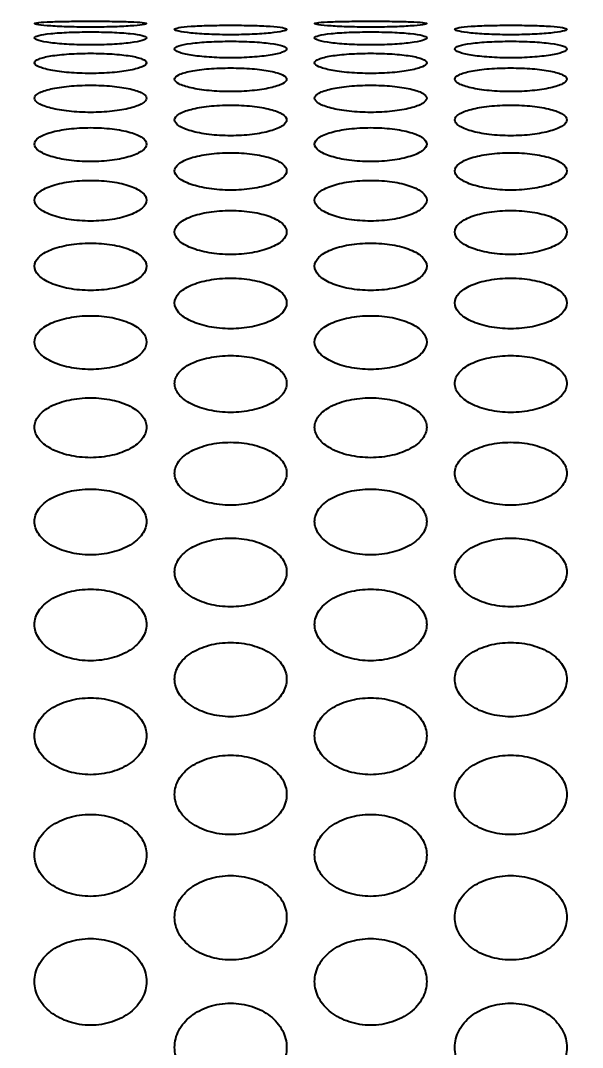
# Model space of a CAD drawing. Header units: millimetres. Extents: x 324 to 7054, y -67 to 2159.
# Drawn here: x 1955 to 1995.2, y 1629.6 to 1702.9 of the extents above; entities that cross this region are included whole.
import ezdxf

# ---------------------------------------------------------------- set-up
doc = ezdxf.new("R2010")
doc.units = ezdxf.units.MM
doc.header["$LTSCALE"] = 153.67
doc.header["$PDMODE"] = 3
doc.header["$PDSIZE"] = 8
doc.layers.get('0').update_dxf_attribs({"linetype": 'CONTINUOUS'})
doc.layers.get('Defpoints').update_dxf_attribs({"linetype": 'CONTINUOUS'})
doc.layers.add('02___PRT_ALL_AXES', color=7, linetype='CONTINUOUS')
doc.styles.get("Standard").update_dxf_attribs({"font": 'times.ttf'})
doc.dimstyles.new('DIMSTYLE_1', dxfattribs={"dimtxt": 17.5, "dimasz": 17.5, "dimexe": 1.5, "dimexo": 1, "dimgap": 0.875, "dimtad": 1, "dimdsep": 46, "dimtxsty": 'Standard', "dimblk": '_FILLED', "dimblk1": '_FILLED', "dimblk2": '_FILLED', "dimcen": 0.09, "dimazin": 2, "dimtp": 0.01, "dimtm": 0.01, "dimtfac": 1, "dimtofl": 0, "dimtmove": 0, "dimatfit": 3, "dimldrblk": '_FILLED', "dimfxl": 1, "dimtolj": 1, "dimarcsym": 0})

# ---------------------------------------------------------------- blocks, each defined once
blk = doc.blocks.new('_FILLED')
at = {"color": 0, "linetype": 'ByBlock'}
blk.add_solid([(0, 0), (-1, 0.2143), (-1, -0.2143)], dxfattribs=at)
blk = doc.blocks.new('*D120')
at = {"color": 0, "linetype": 'Continuous', "lineweight": -2}
for p, q in [((1369.035, 1676.977), (1369.035, 1766.5)), ((2043.035, 1646.977), (2043.035, 1766.5)), ((1386.535, 1765), (2025.535, 1765))]:
    blk.add_line(p, q, dxfattribs=at)
at = {"layer": 'Defpoints', "color": 0}
for p in [(2043.035, 1765), (1369.035, 1675.977), (2043.035, 1645.977)]:
    blk.add_point(p, dxfattribs=at)
at = {"color": 0, "linetype": 'ByBlock', "lineweight": -2, "xscale": 17.5, "yscale": 17.5, "zscale": 17.5, "rotation": 180}
blk.add_blockref('_FILLED', (1369.035, 1765), dxfattribs=at)
at = {"color": 0, "linetype": 'ByBlock', "lineweight": -2, "xscale": 17.5, "yscale": 17.5, "zscale": 17.5}
blk.add_blockref('_FILLED', (2043.035, 1765), dxfattribs=at)
at = {"color": 0, "insert": (1725, 1789.208), "char_height": 17.5, "attachment_point": 2, "line_spacing_factor": 0.9}
blk.add_mtext('\\A1;\\A1;675', dxfattribs=at)

msp = doc.modelspace()

# ---------------------------------------------------------------- linework, layer by layer
at = {"layer": '02___PRT_ALL_AXES', "linetype": 'Continuous'}
for points in [[(1960.03476, 1702.45674), (1959.76893, 1702.45676), (1959.24531, 1702.46063), (1958.48961, 1702.47761), (1957.79947, 1702.50423), (1956.98616, 1702.55067), (1956.24385, 1702.62335), (1955.9302, 1702.71388), (1956.24394, 1702.79035), (1956.98437, 1702.83531), (1957.79615, 1702.85958), (1958.48659, 1702.87222), (1959.24381, 1702.87974), (1959.76846, 1702.88139), (1960.03476, 1702.8814)], [(1960.03476, 1702.8814), (1960.30058, 1702.88139), (1960.8242, 1702.87975), (1961.5799, 1702.87226), (1962.27004, 1702.85966), (1963.08335, 1702.8354), (1963.82566, 1702.79042), (1964.13932, 1702.71372), (1963.82557, 1702.62342), (1963.08514, 1702.55082), (1962.27336, 1702.50439), (1961.58292, 1702.47769), (1960.8257, 1702.46064), (1960.30105, 1702.45676), (1960.03476, 1702.45674)], [(1970.03476, 1701.91575), (1969.76893, 1701.91578), (1969.24531, 1701.92129), (1968.48961, 1701.9456), (1967.79947, 1701.98394), (1966.98616, 1702.05153), (1966.24385, 1702.15941), (1965.9302, 1702.3), (1966.24394, 1702.42642), (1966.98437, 1702.5066), (1967.79615, 1702.55206), (1968.48659, 1702.5765), (1969.24381, 1702.59139), (1969.76846, 1702.5947), (1970.03476, 1702.59472)], [(1970.03476, 1702.59472), (1970.30058, 1702.5947), (1970.8242, 1702.5914), (1971.5799, 1702.57657), (1972.27004, 1702.55221), (1973.08335, 1702.50676), (1973.82566, 1702.42652), (1974.13932, 1702.29974), (1973.82557, 1702.15951), (1973.08514, 1702.05175), (1972.27336, 1701.98417), (1971.58292, 1701.94572), (1970.8257, 1701.92131), (1970.30105, 1701.91578), (1970.03476, 1701.91575)], [(1980.03476, 1702.45674), (1979.76893, 1702.45676), (1979.24531, 1702.46063), (1978.48961, 1702.47761), (1977.79947, 1702.50423), (1976.98616, 1702.55067), (1976.24385, 1702.62335), (1975.9302, 1702.71388), (1976.24394, 1702.79035), (1976.98437, 1702.83531), (1977.79615, 1702.85958), (1978.48659, 1702.87222), (1979.24381, 1702.87974), (1979.76846, 1702.88139), (1980.03476, 1702.8814)], [(1980.03476, 1702.8814), (1980.30058, 1702.88139), (1980.8242, 1702.87975), (1981.5799, 1702.87226), (1982.27004, 1702.85966), (1983.08335, 1702.8354), (1983.82566, 1702.79042), (1984.13932, 1702.71372), (1983.82557, 1702.62342), (1983.08514, 1702.55082), (1982.27336, 1702.50439), (1981.58292, 1702.47769), (1980.8257, 1702.46064), (1980.30105, 1702.45676), (1980.03476, 1702.45674)], [(1990.03476, 1701.91575), (1989.76893, 1701.91578), (1989.24531, 1701.92129), (1988.48961, 1701.9456), (1987.79947, 1701.98394), (1986.98616, 1702.05153), (1986.24385, 1702.15941), (1985.9302, 1702.3), (1986.24394, 1702.42642), (1986.98437, 1702.5066), (1987.79615, 1702.55206), (1988.48659, 1702.5765), (1989.24381, 1702.59139), (1989.76846, 1702.5947), (1990.03476, 1702.59472)], [(1990.03476, 1702.59472), (1990.30058, 1702.5947), (1990.8242, 1702.5914), (1991.5799, 1702.57657), (1992.27004, 1702.55221), (1993.08335, 1702.50676), (1993.82566, 1702.42652), (1994.13932, 1702.29974), (1993.82557, 1702.15951), (1993.08514, 1702.05175), (1992.27336, 1701.98417), (1991.58292, 1701.94572), (1990.8257, 1701.92131), (1990.30105, 1701.91578), (1990.03476, 1701.91575)], [(1960.03476, 1701.18463), (1959.76893, 1701.18468), (1959.24531, 1701.19183), (1958.48961, 1701.22343), (1957.79947, 1701.27346), (1956.98616, 1701.36213), (1956.24385, 1701.5051), (1955.9302, 1701.6956), (1956.24394, 1701.87185), (1956.98437, 1701.98718), (1957.79615, 1702.05379), (1958.48659, 1702.08999), (1959.24381, 1702.11224), (1959.76846, 1702.1172), (1960.03476, 1702.11723)], [(1960.03476, 1702.11723), (1960.30058, 1702.1172), (1960.8242, 1702.11226), (1961.5799, 1702.0901), (1962.27004, 1702.05401), (1963.08335, 1701.98741), (1963.82566, 1701.87199), (1964.13932, 1701.69525), (1963.82557, 1701.50524), (1963.08514, 1701.36242), (1962.27336, 1701.27376), (1961.58292, 1701.22359), (1960.8257, 1701.19186), (1960.30105, 1701.18468), (1960.03476, 1701.18463)], [(1980.03476, 1701.18463), (1979.76893, 1701.18468), (1979.24531, 1701.19183), (1978.48961, 1701.22343), (1977.79947, 1701.27346), (1976.98616, 1701.36213), (1976.24385, 1701.5051), (1975.9302, 1701.6956), (1976.24394, 1701.87185), (1976.98437, 1701.98718), (1977.79615, 1702.05379), (1978.48659, 1702.08999), (1979.24381, 1702.11224), (1979.76846, 1702.1172), (1980.03476, 1702.11723)], [(1980.03476, 1702.11723), (1980.30058, 1702.1172), (1980.8242, 1702.11226), (1981.5799, 1702.0901), (1982.27004, 1702.05401), (1983.08335, 1701.98741), (1983.82566, 1701.87199), (1984.13932, 1701.69525), (1983.82557, 1701.50524), (1983.08514, 1701.36242), (1982.27336, 1701.27376), (1981.58292, 1701.22359), (1980.8257, 1701.19186), (1980.30105, 1701.18468), (1980.03476, 1701.18463)], [(1970.03476, 1700.26413), (1969.76893, 1700.26419), (1969.24531, 1700.27297), (1968.48961, 1700.31183), (1967.79947, 1700.3735), (1966.98616, 1700.48316), (1966.24385, 1700.66108), (1965.9302, 1700.90131), (1966.24394, 1701.1272), (1966.98437, 1701.27756), (1967.79615, 1701.36526), (1968.48659, 1701.41319), (1969.24381, 1701.44277), (1969.76846, 1701.44938), (1970.03476, 1701.44942)], [(1970.03476, 1701.44942), (1970.30058, 1701.44938), (1970.8242, 1701.44279), (1971.5799, 1701.41334), (1972.27004, 1701.36555), (1973.08335, 1701.27786), (1973.82566, 1701.12738), (1974.13932, 1700.90086), (1973.82557, 1700.66126), (1973.08514, 1700.48353), (1972.27336, 1700.37387), (1971.58292, 1700.31202), (1970.8257, 1700.273), (1970.30105, 1700.26419), (1970.03476, 1700.26413)], [(1990.03476, 1700.26413), (1989.76893, 1700.26419), (1989.24531, 1700.27297), (1988.48961, 1700.31183), (1987.79947, 1700.3735), (1986.98616, 1700.48316), (1986.24385, 1700.66108), (1985.9302, 1700.90131), (1986.24394, 1701.1272), (1986.98437, 1701.27756), (1987.79615, 1701.36526), (1988.48659, 1701.41319), (1989.24381, 1701.44277), (1989.76846, 1701.44938), (1990.03476, 1701.44942)], [(1990.03476, 1701.44942), (1990.30058, 1701.44938), (1990.8242, 1701.44279), (1991.5799, 1701.41334), (1992.27004, 1701.36555), (1993.08335, 1701.27786), (1993.82566, 1701.12738), (1994.13932, 1700.90086), (1993.82557, 1700.66126), (1993.08514, 1700.48353), (1992.27336, 1700.37387), (1991.58292, 1700.31202), (1990.8257, 1700.273), (1990.30105, 1700.26419), (1990.03476, 1700.26413)], [(1960.03476, 1699.15515), (1959.76893, 1699.15522), (1959.24531, 1699.16563), (1958.48961, 1699.21171), (1957.79947, 1699.28496), (1956.98616, 1699.4155), (1956.24385, 1699.62819), (1955.9302, 1699.9179), (1956.24394, 1700.19322), (1956.98437, 1700.37846), (1957.79615, 1700.48715), (1958.48659, 1700.54677), (1959.24381, 1700.58365), (1959.76846, 1700.5919), (1960.03476, 1700.59195)], [(1960.03476, 1700.59195), (1960.30058, 1700.5919), (1960.8242, 1700.58368), (1961.5799, 1700.54695), (1962.27004, 1700.48751), (1963.08335, 1700.37883), (1963.82566, 1700.19344), (1964.13932, 1699.91736), (1963.82557, 1699.62841), (1963.08514, 1699.41594), (1962.27336, 1699.2854), (1961.58292, 1699.21194), (1960.8257, 1699.16567), (1960.30105, 1699.15522), (1960.03476, 1699.15515)], [(1980.03476, 1699.15515), (1979.76893, 1699.15522), (1979.24531, 1699.16563), (1978.48961, 1699.21171), (1977.79947, 1699.28496), (1976.98616, 1699.4155), (1976.24385, 1699.62819), (1975.9302, 1699.9179), (1976.24394, 1700.19322), (1976.98437, 1700.37846), (1977.79615, 1700.48715), (1978.48659, 1700.54677), (1979.24381, 1700.58365), (1979.76846, 1700.5919), (1980.03476, 1700.59195)], [(1980.03476, 1700.59195), (1980.30058, 1700.5919), (1980.8242, 1700.58368), (1981.5799, 1700.54695), (1982.27004, 1700.48751), (1983.08335, 1700.37883), (1983.82566, 1700.19344), (1984.13932, 1699.91736), (1983.82557, 1699.62841), (1983.08514, 1699.41594), (1982.27336, 1699.2854), (1981.58292, 1699.21194), (1980.8257, 1699.16567), (1980.30105, 1699.15522), (1980.03476, 1699.15515)], [(1970.03476, 1697.85882), (1969.76893, 1697.8589), (1969.24531, 1697.87092), (1968.48961, 1697.92418), (1967.79947, 1698.00893), (1966.98616, 1698.16022), (1966.24385, 1698.40747), (1965.9302, 1698.74637), (1966.24394, 1699.07084), (1966.98437, 1699.29078), (1967.79615, 1699.42035), (1968.48659, 1699.49159), (1969.24381, 1699.53574), (1969.76846, 1699.54562), (1970.03476, 1699.54569)], [(1970.03476, 1699.54569), (1970.30058, 1699.54562), (1970.8242, 1699.53578), (1971.5799, 1699.49181), (1972.27004, 1699.42078), (1973.08335, 1699.29122), (1973.82566, 1699.0711), (1974.13932, 1698.74574), (1973.82557, 1698.40773), (1973.08514, 1698.16073), (1972.27336, 1698.00945), (1971.58292, 1697.92445), (1970.8257, 1697.87096), (1970.30105, 1697.8589), (1970.03476, 1697.85882)], [(1990.03476, 1697.85882), (1989.76893, 1697.8589), (1989.24531, 1697.87092), (1988.48961, 1697.92418), (1987.79947, 1698.00893), (1986.98616, 1698.16022), (1986.24385, 1698.40747), (1985.9302, 1698.74637), (1986.24394, 1699.07084), (1986.98437, 1699.29078), (1987.79615, 1699.42035), (1988.48659, 1699.49159), (1989.24381, 1699.53574), (1989.76846, 1699.54562), (1990.03476, 1699.54569)], [(1990.03476, 1699.54569), (1990.30058, 1699.54562), (1990.8242, 1699.53578), (1991.5799, 1699.49181), (1992.27004, 1699.42078), (1993.08335, 1699.29122), (1993.82566, 1699.0711), (1994.13932, 1698.74574), (1993.82557, 1698.40773), (1993.08514, 1698.16073), (1992.27336, 1698.00945), (1991.58292, 1697.92445), (1990.8257, 1697.87096), (1990.30105, 1697.8589), (1990.03476, 1697.85882)], [(1960.03476, 1696.37642), (1959.76893, 1696.37651), (1959.24531, 1696.39014), (1958.48961, 1696.45052), (1957.79947, 1696.54669), (1956.98616, 1696.71858), (1956.24385, 1697.00013), (1955.9302, 1697.38789), (1956.24394, 1697.76118), (1956.98437, 1698.01559), (1957.79615, 1698.16592), (1958.48659, 1698.24872), (1959.24381, 1698.30009), (1959.76846, 1698.3116), (1960.03476, 1698.31167)], [(1960.03476, 1698.31167), (1960.30058, 1698.31159), (1960.8242, 1698.30013), (1961.5799, 1698.24897), (1962.27004, 1698.16643), (1963.08335, 1698.01611), (1963.82566, 1697.76148), (1964.13932, 1697.38717), (1963.82557, 1697.00043), (1963.08514, 1696.71915), (1962.27336, 1696.54727), (1961.58292, 1696.45082), (1960.8257, 1696.39019), (1960.30105, 1696.37651), (1960.03476, 1696.37642)], [(1980.03476, 1696.37642), (1979.76893, 1696.37651), (1979.24531, 1696.39014), (1978.48961, 1696.45052), (1977.79947, 1696.54669), (1976.98616, 1696.71858), (1976.24385, 1697.00013), (1975.9302, 1697.38789), (1976.24394, 1697.76118), (1976.98437, 1698.01559), (1977.79615, 1698.16592), (1978.48659, 1698.24872), (1979.24381, 1698.30009), (1979.76846, 1698.3116), (1980.03476, 1698.31167)], [(1980.03476, 1698.31167), (1980.30058, 1698.31159), (1980.8242, 1698.30013), (1981.5799, 1698.24897), (1982.27004, 1698.16643), (1983.08335, 1698.01611), (1983.82566, 1697.76148), (1984.13932, 1697.38717), (1983.82557, 1697.00043), (1983.08514, 1696.71915), (1982.27336, 1696.54727), (1981.58292, 1696.45082), (1980.8257, 1696.39019), (1980.30105, 1696.37651), (1980.03476, 1696.37642)], [(1970.03476, 1694.70944), (1969.76893, 1694.70955), (1969.24531, 1694.72476), (1968.48961, 1694.79221), (1967.79947, 1694.8997), (1966.98616, 1695.09202), (1966.24385, 1695.4076), (1965.9302, 1695.84382), (1966.24394, 1696.26556), (1966.98437, 1696.55419), (1967.79615, 1696.72513), (1968.48659, 1696.81939), (1969.24381, 1696.87793), (1969.76846, 1696.89105), (1970.03476, 1696.89114)], [(1970.03476, 1696.89114), (1970.30058, 1696.89105), (1970.8242, 1696.87798), (1971.5799, 1696.81968), (1972.27004, 1696.7257), (1973.08335, 1696.55477), (1973.82566, 1696.26589), (1974.13932, 1695.84301), (1973.82557, 1695.40793), (1973.08514, 1695.09266), (1972.27336, 1694.90035), (1971.58292, 1694.79254), (1970.8257, 1694.72481), (1970.30105, 1694.70954), (1970.03476, 1694.70944)], [(1990.03476, 1694.70944), (1989.76893, 1694.70955), (1989.24531, 1694.72476), (1988.48961, 1694.79221), (1987.79947, 1694.8997), (1986.98616, 1695.09202), (1986.24385, 1695.4076), (1985.9302, 1695.84382), (1986.24394, 1696.26556), (1986.98437, 1696.55419), (1987.79615, 1696.72513), (1988.48659, 1696.81939), (1989.24381, 1696.87793), (1989.76846, 1696.89105), (1990.03476, 1696.89114)], [(1990.03476, 1696.89114), (1990.30058, 1696.89105), (1990.8242, 1696.87798), (1991.5799, 1696.81968), (1992.27004, 1696.7257), (1993.08335, 1696.55477), (1993.82566, 1696.26589), (1994.13932, 1695.84301), (1993.82557, 1695.40793), (1993.08514, 1695.09266), (1992.27336, 1694.90035), (1991.58292, 1694.79254), (1990.8257, 1694.72481), (1990.30105, 1694.70954), (1990.03476, 1694.70944)], [(1960.03476, 1692.85956), (1959.76893, 1692.85967), (1959.24531, 1692.87646), (1958.48961, 1692.9509), (1957.79947, 1693.06961), (1956.98616, 1693.28216), (1956.24385, 1693.63145), (1955.9302, 1694.11571), (1956.24394, 1694.58547), (1956.98437, 1694.90804), (1957.79615, 1695.0994), (1958.48659, 1695.20504), (1959.24381, 1695.2707), (1959.76846, 1695.28542), (1960.03476, 1695.28551)], [(1960.03476, 1695.28551), (1960.30058, 1695.28541), (1960.8242, 1695.27075), (1961.5799, 1695.20537), (1962.27004, 1695.10005), (1963.08335, 1694.90868), (1963.82566, 1694.58584), (1964.13932, 1694.1148), (1963.82557, 1693.63182), (1963.08514, 1693.28287), (1962.27336, 1693.07033), (1961.58292, 1692.95127), (1960.8257, 1692.87652), (1960.30105, 1692.85967), (1960.03476, 1692.85956)], [(1980.03476, 1692.85956), (1979.76893, 1692.85967), (1979.24531, 1692.87646), (1978.48961, 1692.9509), (1977.79947, 1693.06961), (1976.98616, 1693.28216), (1976.24385, 1693.63145), (1975.9302, 1694.11571), (1976.24394, 1694.58547), (1976.98437, 1694.90804), (1977.79615, 1695.0994), (1978.48659, 1695.20504), (1979.24381, 1695.2707), (1979.76846, 1695.28542), (1980.03476, 1695.28551)], [(1980.03476, 1695.28551), (1980.30058, 1695.28541), (1980.8242, 1695.27075), (1981.5799, 1695.20537), (1982.27004, 1695.10005), (1983.08335, 1694.90868), (1983.82566, 1694.58584), (1984.13932, 1694.1148), (1983.82557, 1693.63182), (1983.08514, 1693.28287), (1982.27336, 1693.07033), (1981.58292, 1692.95127), (1980.8257, 1692.87652), (1980.30105, 1692.85967), (1980.03476, 1692.85956)], [(1970.03476, 1690.82861), (1969.76893, 1690.82874), (1969.24531, 1690.84708), (1968.48961, 1690.92845), (1967.79947, 1691.05825), (1966.98616, 1691.29082), (1966.24385, 1691.67347), (1965.9302, 1692.20528), (1966.24394, 1692.72259), (1966.98437, 1693.07877), (1967.79615, 1693.29038), (1968.48659, 1693.40729), (1969.24381, 1693.47999), (1969.76846, 1693.49629), (1970.03476, 1693.4964)], [(1970.03476, 1693.4964), (1970.30058, 1693.49629), (1970.8242, 1693.48005), (1971.5799, 1693.40765), (1972.27004, 1693.29109), (1973.08335, 1693.07949), (1973.82566, 1692.723), (1974.13932, 1692.20428), (1973.82557, 1691.67388), (1973.08514, 1691.2916), (1972.27336, 1691.05904), (1971.58292, 1690.92885), (1970.8257, 1690.84715), (1970.30105, 1690.82873), (1970.03476, 1690.82861)], [(1990.03476, 1690.82861), (1989.76893, 1690.82874), (1989.24531, 1690.84708), (1988.48961, 1690.92845), (1987.79947, 1691.05825), (1986.98616, 1691.29082), (1986.24385, 1691.67347), (1985.9302, 1692.20528), (1986.24394, 1692.72259), (1986.98437, 1693.07877), (1987.79615, 1693.29038), (1988.48659, 1693.40729), (1989.24381, 1693.47999), (1989.76846, 1693.49629), (1990.03476, 1693.4964)], [(1990.03476, 1693.4964), (1990.30058, 1693.49629), (1990.8242, 1693.48005), (1991.5799, 1693.40765), (1992.27004, 1693.29109), (1993.08335, 1693.07949), (1993.82566, 1692.723), (1994.13932, 1692.20428), (1993.82557, 1691.67388), (1993.08514, 1691.2916), (1992.27336, 1691.05904), (1991.58292, 1690.92885), (1990.8257, 1690.84715), (1990.30105, 1690.82873), (1990.03476, 1690.82861)], [(1960.03476, 1688.61864), (1959.76893, 1688.61878), (1959.24531, 1688.63866), (1958.48961, 1688.72687), (1957.79947, 1688.86764), (1956.98616, 1689.11999), (1956.24385, 1689.53563), (1955.9302, 1690.11444), (1956.24394, 1690.6788), (1956.98437, 1691.06823), (1957.79615, 1691.29987), (1958.48659, 1691.42793), (1959.24381, 1691.5076), (1959.76846, 1691.52547), (1960.03476, 1691.52559)], [(1960.03476, 1691.52559), (1960.30058, 1691.52547), (1960.8242, 1691.50767), (1961.5799, 1691.42832), (1962.27004, 1691.30064), (1963.08335, 1691.06901), (1963.82566, 1690.67924), (1964.13932, 1690.11336), (1963.82557, 1689.53607), (1963.08514, 1689.12084), (1962.27336, 1688.86849), (1961.58292, 1688.72731), (1960.8257, 1688.63873), (1960.30105, 1688.61877), (1960.03476, 1688.61864)], [(1980.03476, 1688.61864), (1979.76893, 1688.61878), (1979.24531, 1688.63866), (1978.48961, 1688.72687), (1977.79947, 1688.86764), (1976.98616, 1689.11999), (1976.24385, 1689.53563), (1975.9302, 1690.11444), (1976.24394, 1690.6788), (1976.98437, 1691.06823), (1977.79615, 1691.29987), (1978.48659, 1691.42793), (1979.24381, 1691.5076), (1979.76846, 1691.52547), (1980.03476, 1691.52559)], [(1980.03476, 1691.52559), (1980.30058, 1691.52547), (1980.8242, 1691.50767), (1981.5799, 1691.42832), (1982.27004, 1691.30064), (1983.08335, 1691.06901), (1983.82566, 1690.67924), (1984.13932, 1690.11336), (1983.82557, 1689.53607), (1983.08514, 1689.12084), (1982.27336, 1688.86849), (1981.58292, 1688.72731), (1980.8257, 1688.63873), (1980.30105, 1688.61877), (1980.03476, 1688.61864)], [(1970.03476, 1686.23186), (1969.76893, 1686.232), (1969.24531, 1686.2534), (1968.48961, 1686.34836), (1967.79947, 1686.49996), (1966.98616, 1686.77185), (1966.24385, 1687.22005), (1965.9302, 1687.84529), (1966.24394, 1688.45612), (1966.98437, 1688.87842), (1967.79615, 1689.12986), (1968.48659, 1689.26894), (1969.24381, 1689.35551), (1969.76846, 1689.37493), (1970.03476, 1689.37506)], [(1970.03476, 1689.37506), (1970.30058, 1689.37493), (1970.8242, 1689.35558), (1971.5799, 1689.26937), (1972.27004, 1689.1307), (1973.08335, 1688.87927), (1973.82566, 1688.45661), (1974.13932, 1687.84412), (1973.82557, 1687.22053), (1973.08514, 1686.77276), (1972.27336, 1686.50088), (1971.58292, 1686.34884), (1970.8257, 1686.25348), (1970.30105, 1686.232), (1970.03476, 1686.23186)], [(1990.03476, 1686.23186), (1989.76893, 1686.232), (1989.24531, 1686.2534), (1988.48961, 1686.34836), (1987.79947, 1686.49996), (1986.98616, 1686.77185), (1986.24385, 1687.22005), (1985.9302, 1687.84529), (1986.24394, 1688.45612), (1986.98437, 1688.87842), (1987.79615, 1689.12986), (1988.48659, 1689.26894), (1989.24381, 1689.35551), (1989.76846, 1689.37493), (1990.03476, 1689.37506)], [(1990.03476, 1689.37506), (1990.30058, 1689.37493), (1990.8242, 1689.35558), (1991.5799, 1689.26937), (1992.27004, 1689.1307), (1993.08335, 1688.87927), (1993.82566, 1688.45661), (1994.13932, 1687.84412), (1993.82557, 1687.22053), (1993.08514, 1686.77276), (1992.27336, 1686.50088), (1991.58292, 1686.34884), (1990.8257, 1686.25348), (1990.30105, 1686.232), (1990.03476, 1686.23186)], [(1960.03476, 1683.67065), (1959.76893, 1683.67081), (1959.24531, 1683.6937), (1958.48961, 1683.79532), (1957.79947, 1683.95759), (1956.98616, 1684.24874), (1956.24385, 1684.72905), (1955.9302, 1685.40011), (1956.24394, 1686.0568), (1956.98437, 1686.51153), (1957.79615, 1686.78252), (1958.48659, 1686.93249), (1959.24381, 1687.02587), (1959.76846, 1687.04682), (1960.03476, 1687.04696)], [(1960.03476, 1687.04696), (1960.30058, 1687.04682), (1960.8242, 1687.02594), (1961.5799, 1686.93296), (1962.27004, 1686.78343), (1963.08335, 1686.51245), (1963.82566, 1686.05732), (1964.13932, 1685.39885), (1963.82557, 1684.72957), (1963.08514, 1684.24972), (1962.27336, 1683.95857), (1961.58292, 1683.79583), (1960.8257, 1683.69379), (1960.30105, 1683.6708), (1960.03476, 1683.67065)], [(1980.03476, 1683.67065), (1979.76893, 1683.67081), (1979.24531, 1683.6937), (1978.48961, 1683.79532), (1977.79947, 1683.95759), (1976.98616, 1684.24874), (1976.24385, 1684.72905), (1975.9302, 1685.40011), (1976.24394, 1686.0568), (1976.98437, 1686.51153), (1977.79615, 1686.78252), (1978.48659, 1686.93249), (1979.24381, 1687.02587), (1979.76846, 1687.04682), (1980.03476, 1687.04696)], [(1980.03476, 1687.04696), (1980.30058, 1687.04682), (1980.8242, 1687.02594), (1981.5799, 1686.93296), (1982.27004, 1686.78343), (1983.08335, 1686.51245), (1983.82566, 1686.05732), (1984.13932, 1685.39885), (1983.82557, 1684.72957), (1983.08514, 1684.24972), (1982.27336, 1683.95857), (1981.58292, 1683.79583), (1980.8257, 1683.69379), (1980.30105, 1683.6708), (1980.03476, 1683.67065)], [(1970.03476, 1680.93759), (1969.76893, 1680.93775), (1969.24531, 1680.96212), (1968.48961, 1681.07029), (1967.79947, 1681.24307), (1966.98616, 1681.5532), (1966.24385, 1682.06514), (1965.9302, 1682.78133), (1966.24394, 1683.48323), (1966.98437, 1683.96995), (1967.79615, 1684.26021), (1968.48659, 1684.42092), (1969.24381, 1684.521), (1969.76846, 1684.54347), (1970.03476, 1684.54361)], [(1970.03476, 1684.54361), (1970.30058, 1684.54347), (1970.8242, 1684.52109), (1971.5799, 1684.42141), (1972.27004, 1684.26119), (1973.08335, 1683.97093), (1973.82566, 1683.48379), (1974.13932, 1682.77999), (1973.82557, 1682.0657), (1973.08514, 1681.55424), (1972.27336, 1681.24412), (1971.58292, 1681.07083), (1970.8257, 1680.96221), (1970.30105, 1680.93774), (1970.03476, 1680.93759)], [(1990.03476, 1680.93759), (1989.76893, 1680.93775), (1989.24531, 1680.96212), (1988.48961, 1681.07029), (1987.79947, 1681.24307), (1986.98616, 1681.5532), (1986.24385, 1682.06514), (1985.9302, 1682.78133), (1986.24394, 1683.48323), (1986.98437, 1683.96995), (1987.79615, 1684.26021), (1988.48659, 1684.42092), (1989.24381, 1684.521), (1989.76846, 1684.54347), (1990.03476, 1684.54361)], [(1990.03476, 1684.54361), (1990.30058, 1684.54347), (1990.8242, 1684.52109), (1991.5799, 1684.42141), (1992.27004, 1684.26119), (1993.08335, 1683.97093), (1993.82566, 1683.48379), (1994.13932, 1682.77999), (1993.82557, 1682.0657), (1993.08514, 1681.55424), (1992.27336, 1681.24412), (1991.58292, 1681.07083), (1990.8257, 1680.96221), (1990.30105, 1680.93774), (1990.03476, 1680.93759)], [(1960.03476, 1678.03539), (1959.76893, 1678.03557), (1959.24531, 1678.06138), (1958.48961, 1678.176), (1957.79947, 1678.35912), (1956.98616, 1678.68791), (1956.24385, 1679.23098), (1955.9302, 1679.99159), (1956.24394, 1680.73798), (1956.98437, 1681.2562), (1957.79615, 1681.56545), (1958.48659, 1681.73673), (1959.24381, 1681.84343), (1959.76846, 1681.86738), (1960.03476, 1681.86754)], [(1960.03476, 1681.86754), (1960.30058, 1681.86738), (1960.8242, 1681.84352), (1961.5799, 1681.73726), (1962.27004, 1681.56649), (1963.08335, 1681.25724), (1963.82566, 1680.73858), (1964.13932, 1679.99016), (1963.82557, 1679.23157), (1963.08514, 1678.68901), (1962.27336, 1678.36023), (1961.58292, 1678.17657), (1960.8257, 1678.06148), (1960.30105, 1678.03556), (1960.03476, 1678.03539)], [(1980.03476, 1678.03539), (1979.76893, 1678.03557), (1979.24531, 1678.06138), (1978.48961, 1678.176), (1977.79947, 1678.35912), (1976.98616, 1678.68791), (1976.24385, 1679.23098), (1975.9302, 1679.99159), (1976.24394, 1680.73798), (1976.98437, 1681.2562), (1977.79615, 1681.56545), (1978.48659, 1681.73673), (1979.24381, 1681.84343), (1979.76846, 1681.86738), (1980.03476, 1681.86754)], [(1980.03476, 1681.86754), (1980.30058, 1681.86738), (1980.8242, 1681.84352), (1981.5799, 1681.73726), (1982.27004, 1681.56649), (1983.08335, 1681.25724), (1983.82566, 1680.73858), (1984.13932, 1679.99016), (1983.82557, 1679.23157), (1983.08514, 1678.68901), (1982.27336, 1678.36023), (1981.58292, 1678.17657), (1980.8257, 1678.06148), (1980.30105, 1678.03556), (1980.03476, 1678.03539)], [(1970.03476, 1674.96698), (1969.76893, 1674.96716), (1969.24531, 1674.9944), (1968.48961, 1675.11536), (1967.79947, 1675.30863), (1966.98616, 1675.65575), (1966.24385, 1676.22939), (1965.9302, 1677.03366), (1966.24394, 1677.82381), (1966.98437, 1678.37301), (1967.79615, 1678.70094), (1968.48659, 1678.88262), (1969.24381, 1678.99582), (1969.76846, 1679.02124), (1970.03476, 1679.02141)], [(1970.03476, 1679.02141), (1970.30058, 1679.02124), (1970.8242, 1678.99592), (1971.5799, 1678.88318), (1972.27004, 1678.70204), (1973.08335, 1678.37411), (1973.82566, 1677.82444), (1974.13932, 1677.03215), (1973.82557, 1676.23002), (1973.08514, 1675.65691), (1972.27336, 1675.3098), (1971.58292, 1675.11596), (1970.8257, 1674.9945), (1970.30105, 1674.96716), (1970.03476, 1674.96698)], [(1990.03476, 1674.96698), (1989.76893, 1674.96716), (1989.24531, 1674.9944), (1988.48961, 1675.11536), (1987.79947, 1675.30863), (1986.98616, 1675.65575), (1986.24385, 1676.22939), (1985.9302, 1677.03366), (1986.24394, 1677.82381), (1986.98437, 1678.37301), (1987.79615, 1678.70094), (1988.48659, 1678.88262), (1989.24381, 1678.99582), (1989.76846, 1679.02124), (1990.03476, 1679.02141)], [(1990.03476, 1679.02141), (1990.30058, 1679.02124), (1990.8242, 1678.99592), (1991.5799, 1678.88318), (1992.27004, 1678.70204), (1993.08335, 1678.37411), (1993.82566, 1677.82444), (1994.13932, 1677.03215), (1993.82557, 1676.23002), (1993.08514, 1675.65691), (1992.27336, 1675.3098), (1991.58292, 1675.11596), (1990.8257, 1674.9945), (1990.30105, 1674.96716), (1990.03476, 1674.96698)], [(1960.03476, 1671.73542), (1959.76893, 1671.73561), (1959.24531, 1671.76425), (1958.48961, 1671.89141), (1957.79947, 1672.09465), (1956.98616, 1672.45975), (1956.24385, 1673.0634), (1955.9302, 1673.91052), (1956.24394, 1674.74364), (1956.98437, 1675.32326), (1957.79615, 1675.66953), (1958.48659, 1675.86144), (1959.24381, 1675.98104), (1959.76846, 1676.00789), (1960.03476, 1676.00807)], [(1960.03476, 1676.00807), (1960.30058, 1676.00789), (1960.8242, 1675.98114), (1961.5799, 1675.86203), (1962.27004, 1675.6707), (1963.08335, 1675.32443), (1963.82566, 1674.7443), (1964.13932, 1673.90893), (1963.82557, 1673.06406), (1963.08514, 1672.46098), (1962.27336, 1672.09588), (1961.58292, 1671.89205), (1960.8257, 1671.76435), (1960.30105, 1671.73561), (1960.03476, 1671.73542)], [(1980.03476, 1671.73542), (1979.76893, 1671.73561), (1979.24531, 1671.76425), (1978.48961, 1671.89141), (1977.79947, 1672.09465), (1976.98616, 1672.45975), (1976.24385, 1673.0634), (1975.9302, 1673.91052), (1976.24394, 1674.74364), (1976.98437, 1675.32326), (1977.79615, 1675.66953), (1978.48659, 1675.86144), (1979.24381, 1675.98104), (1979.76846, 1676.00789), (1980.03476, 1676.00807)], [(1980.03476, 1676.00807), (1980.30058, 1676.00789), (1980.8242, 1675.98114), (1981.5799, 1675.86203), (1982.27004, 1675.6707), (1983.08335, 1675.32443), (1983.82566, 1674.7443), (1984.13932, 1673.90893), (1983.82557, 1673.06406), (1983.08514, 1672.46098), (1982.27336, 1672.09588), (1981.58292, 1671.89205), (1980.8257, 1671.76435), (1980.30105, 1671.73561), (1980.03476, 1671.73542)], [(1970.03476, 1668.34394), (1969.76893, 1668.34415), (1969.24531, 1668.37415), (1968.48961, 1668.5074), (1967.79947, 1668.72039), (1966.98616, 1669.10312), (1966.24385, 1669.73616), (1965.9302, 1670.62529), (1966.24394, 1671.50053), (1966.98437, 1672.11001), (1967.79615, 1672.47428), (1968.48659, 1672.67621), (1969.24381, 1672.80209), (1969.76846, 1672.83035), (1970.03476, 1672.83054)], [(1970.03476, 1672.83054), (1970.30058, 1672.83035), (1970.8242, 1672.80219), (1971.5799, 1672.67684), (1972.27004, 1672.47551), (1973.08335, 1672.11123), (1973.82566, 1671.50123), (1974.13932, 1670.62361), (1973.82557, 1669.73685), (1973.08514, 1669.1044), (1972.27336, 1668.72168), (1971.58292, 1668.50806), (1970.8257, 1668.37426), (1970.30105, 1668.34414), (1970.03476, 1668.34394)], [(1990.03476, 1668.34394), (1989.76893, 1668.34415), (1989.24531, 1668.37415), (1988.48961, 1668.5074), (1987.79947, 1668.72039), (1986.98616, 1669.10312), (1986.24385, 1669.73616), (1985.9302, 1670.62529), (1986.24394, 1671.50053), (1986.98437, 1672.11001), (1987.79615, 1672.47428), (1988.48659, 1672.67621), (1989.24381, 1672.80209), (1989.76846, 1672.83035), (1990.03476, 1672.83054)], [(1990.03476, 1672.83054), (1990.30058, 1672.83035), (1990.8242, 1672.80219), (1991.5799, 1672.67684), (1992.27004, 1672.47551), (1993.08335, 1672.11123), (1993.82566, 1671.50123), (1994.13932, 1670.62361), (1993.82557, 1669.73685), (1993.08514, 1669.1044), (1992.27336, 1668.72168), (1991.58292, 1668.50806), (1990.8257, 1668.37426), (1990.30105, 1668.34414), (1990.03476, 1668.34394)], [(1960.03476, 1664.79595), (1959.76893, 1664.79616), (1959.24531, 1664.8275), (1958.48961, 1664.9667), (1957.79947, 1665.18924), (1956.98616, 1665.5892), (1956.24385, 1666.25101), (1955.9302, 1667.18125), (1956.24394, 1668.09775), (1956.98437, 1668.73646), (1957.79615, 1669.11838), (1958.48659, 1669.33014), (1959.24381, 1669.46216), (1959.76846, 1669.4918), (1960.03476, 1669.492)], [(1960.03476, 1669.492), (1960.30058, 1669.4918), (1960.8242, 1669.46227), (1961.5799, 1669.33079), (1962.27004, 1669.11966), (1963.08335, 1668.73775), (1963.82566, 1668.09848), (1964.13932, 1667.1795), (1963.82557, 1666.25174), (1963.08514, 1665.59054), (1962.27336, 1665.19059), (1961.58292, 1664.9674), (1960.8257, 1664.82762), (1960.30105, 1664.79616), (1960.03476, 1664.79595)], [(1980.03476, 1664.79595), (1979.76893, 1664.79616), (1979.24531, 1664.8275), (1978.48961, 1664.9667), (1977.79947, 1665.18924), (1976.98616, 1665.5892), (1976.24385, 1666.25101), (1975.9302, 1667.18125), (1976.24394, 1668.09775), (1976.98437, 1668.73646), (1977.79615, 1669.11838), (1978.48659, 1669.33014), (1979.24381, 1669.46216), (1979.76846, 1669.4918), (1980.03476, 1669.492)], [(1980.03476, 1669.492), (1980.30058, 1669.4918), (1980.8242, 1669.46227), (1981.5799, 1669.33079), (1982.27004, 1669.11966), (1983.08335, 1668.73775), (1983.82566, 1668.09848), (1984.13932, 1667.1795), (1983.82557, 1666.25174), (1983.08514, 1665.59054), (1982.27336, 1665.19059), (1981.58292, 1664.9674), (1980.8257, 1664.82762), (1980.30105, 1664.79616), (1980.03476, 1664.79595)], [(1970.03476, 1661.09499), (1969.76893, 1661.09521), (1969.24531, 1661.12786), (1968.48961, 1661.27287), (1967.79947, 1661.50473), (1966.98616, 1661.92152), (1966.24385, 1662.61144), (1965.9302, 1663.58186), (1966.24394, 1664.5387), (1966.98437, 1665.20601), (1967.79615, 1665.60518), (1968.48659, 1665.82655), (1969.24381, 1665.96459), (1969.76846, 1665.99559), (1970.03476, 1665.99579)], [(1970.03476, 1665.99579), (1970.30058, 1665.99558), (1970.8242, 1665.9647), (1971.5799, 1665.82724), (1972.27004, 1665.60652), (1973.08335, 1665.20736), (1973.82566, 1664.53946), (1974.13932, 1663.58003), (1973.82557, 1662.61219), (1973.08514, 1661.92292), (1972.27336, 1661.50613), (1971.58292, 1661.27359), (1970.8257, 1661.12798), (1970.30105, 1661.0952), (1970.03476, 1661.09499)], [(1990.03476, 1661.09499), (1989.76893, 1661.09521), (1989.24531, 1661.12786), (1988.48961, 1661.27287), (1987.79947, 1661.50473), (1986.98616, 1661.92152), (1986.24385, 1662.61144), (1985.9302, 1663.58186), (1986.24394, 1664.5387), (1986.98437, 1665.20601), (1987.79615, 1665.60518), (1988.48659, 1665.82655), (1989.24381, 1665.96459), (1989.76846, 1665.99559), (1990.03476, 1665.99579)], [(1990.03476, 1665.99579), (1990.30058, 1665.99558), (1990.8242, 1665.9647), (1991.5799, 1665.82724), (1992.27004, 1665.60652), (1993.08335, 1665.20736), (1993.82566, 1664.53946), (1994.13932, 1663.58003), (1993.82557, 1662.61219), (1993.08514, 1661.92292), (1992.27336, 1661.50613), (1991.58292, 1661.27359), (1990.8257, 1661.12798), (1990.30105, 1661.0952), (1990.03476, 1661.09499)], [(1960.03476, 1657.24477), (1959.76893, 1657.24499), (1959.24531, 1657.27892), (1958.48961, 1657.42959), (1957.79947, 1657.67054), (1956.98616, 1658.10376), (1956.24385, 1658.82108), (1955.9302, 1659.83072), (1956.24394, 1660.82694), (1956.98437, 1661.52218), (1957.79615, 1661.9382), (1958.48659, 1662.16897), (1959.24381, 1662.31288), (1959.76846, 1662.3452), (1960.03476, 1662.34541)], [(1960.03476, 1662.34541), (1960.30058, 1662.3452), (1960.8242, 1662.313), (1961.5799, 1662.16968), (1962.27004, 1661.9396), (1963.08335, 1661.52358), (1963.82566, 1660.82772), (1964.13932, 1659.82882), (1963.82557, 1658.82187), (1963.08514, 1658.10521), (1962.27336, 1657.672), (1961.58292, 1657.43034), (1960.8257, 1657.27904), (1960.30105, 1657.24499), (1960.03476, 1657.24477)], [(1980.03476, 1657.24477), (1979.76893, 1657.24499), (1979.24531, 1657.27892), (1978.48961, 1657.42959), (1977.79947, 1657.67054), (1976.98616, 1658.10376), (1976.24385, 1658.82108), (1975.9302, 1659.83072), (1976.24394, 1660.82694), (1976.98437, 1661.52218), (1977.79615, 1661.9382), (1978.48659, 1662.16897), (1979.24381, 1662.31288), (1979.76846, 1662.3452), (1980.03476, 1662.34541)], [(1980.03476, 1662.34541), (1980.30058, 1662.3452), (1980.8242, 1662.313), (1981.5799, 1662.16968), (1982.27004, 1661.9396), (1983.08335, 1661.52358), (1983.82566, 1660.82772), (1984.13932, 1659.82882), (1983.82557, 1658.82187), (1983.08514, 1658.10521), (1982.27336, 1657.672), (1981.58292, 1657.43034), (1980.8257, 1657.27904), (1980.30105, 1657.24499), (1980.03476, 1657.24477)], [(1970.03476, 1653.24913), (1969.76893, 1653.24937), (1969.24531, 1653.28453), (1968.48961, 1653.44072), (1967.79947, 1653.69052), (1966.98616, 1654.13972), (1966.24385, 1654.88374), (1965.9302, 1655.93158), (1966.24394, 1656.96618), (1966.98437, 1657.68865), (1967.79615, 1658.12112), (1968.48659, 1658.36104), (1969.24381, 1658.51069), (1969.76846, 1658.5443), (1970.03476, 1658.54452)], [(1970.03476, 1658.54452), (1970.30058, 1658.5443), (1970.8242, 1658.51081), (1971.5799, 1658.36179), (1972.27004, 1658.12257), (1973.08335, 1657.69011), (1973.82566, 1656.96699), (1974.13932, 1655.9296), (1973.82557, 1654.88456), (1973.08514, 1654.14123), (1972.27336, 1653.69203), (1971.58292, 1653.4415), (1970.8257, 1653.28466), (1970.30105, 1653.24936), (1970.03476, 1653.24913)], [(1990.03476, 1653.24913), (1989.76893, 1653.24937), (1989.24531, 1653.28453), (1988.48961, 1653.44072), (1987.79947, 1653.69052), (1986.98616, 1654.13972), (1986.24385, 1654.88374), (1985.9302, 1655.93158), (1986.24394, 1656.96618), (1986.98437, 1657.68865), (1987.79615, 1658.12112), (1988.48659, 1658.36104), (1989.24381, 1658.51069), (1989.76846, 1658.5443), (1990.03476, 1658.54452)], [(1990.03476, 1658.54452), (1990.30058, 1658.5443), (1990.8242, 1658.51081), (1991.5799, 1658.36179), (1992.27004, 1658.12257), (1993.08335, 1657.69011), (1993.82566, 1656.96699), (1994.13932, 1655.9296), (1993.82557, 1654.88456), (1993.08514, 1654.14123), (1992.27336, 1653.69203), (1991.58292, 1653.4415), (1990.8257, 1653.28466), (1990.30105, 1653.24936), (1990.03476, 1653.24913)], [(1960.03476, 1649.11209), (1959.76893, 1649.11233), (1959.24531, 1649.1487), (1958.48961, 1649.31025), (1957.79947, 1649.56865), (1956.98616, 1650.03338), (1956.24385, 1650.80336), (1955.9302, 1651.88835), (1956.24394, 1652.96029), (1956.98437, 1653.70928), (1957.79615, 1654.15775), (1958.48659, 1654.4066), (1959.24381, 1654.56183), (1959.76846, 1654.5967), (1960.03476, 1654.59692)], [(1960.03476, 1654.59692), (1960.30058, 1654.59669), (1960.8242, 1654.56195), (1961.5799, 1654.40737), (1962.27004, 1654.15925), (1963.08335, 1653.71079), (1963.82566, 1652.96114), (1964.13932, 1651.8863), (1963.82557, 1650.8042), (1963.08514, 1650.03494), (1962.27336, 1649.57021), (1961.58292, 1649.31106), (1960.8257, 1649.14884), (1960.30105, 1649.11233), (1960.03476, 1649.11209)], [(1980.03476, 1649.11209), (1979.76893, 1649.11233), (1979.24531, 1649.1487), (1978.48961, 1649.31025), (1977.79947, 1649.56865), (1976.98616, 1650.03338), (1976.24385, 1650.80336), (1975.9302, 1651.88835), (1976.24394, 1652.96029), (1976.98437, 1653.70928), (1977.79615, 1654.15775), (1978.48659, 1654.4066), (1979.24381, 1654.56183), (1979.76846, 1654.5967), (1980.03476, 1654.59692)], [(1980.03476, 1654.59692), (1980.30058, 1654.59669), (1980.8242, 1654.56195), (1981.5799, 1654.40737), (1982.27004, 1654.15925), (1983.08335, 1653.71079), (1983.82566, 1652.96114), (1984.13932, 1651.8863), (1983.82557, 1650.8042), (1983.08514, 1650.03494), (1982.27336, 1649.57021), (1981.58292, 1649.31106), (1980.8257, 1649.14884), (1980.30105, 1649.11233), (1980.03476, 1649.11209)], [(1970.03476, 1644.83778), (1969.76893, 1644.83803), (1969.24531, 1644.87557), (1968.48961, 1645.04231), (1967.79947, 1645.30905), (1966.98616, 1645.78886), (1966.24385, 1646.58401), (1965.9302, 1647.70506), (1966.24394, 1648.81328), (1966.98437, 1649.58803), (1967.79615, 1650.05206), (1968.48659, 1650.30958), (1969.24381, 1650.47024), (1969.76846, 1650.50633), (1970.03476, 1650.50656)], [(1970.03476, 1650.50656), (1970.30058, 1650.50632), (1970.8242, 1650.47037), (1971.5799, 1650.31038), (1972.27004, 1650.05362), (1973.08335, 1649.5896), (1973.82566, 1648.81416), (1974.13932, 1647.70295), (1973.82557, 1646.58488), (1973.08514, 1645.79047), (1972.27336, 1645.31067), (1971.58292, 1645.04314), (1970.8257, 1644.8757), (1970.30105, 1644.83803), (1970.03476, 1644.83778)], [(1990.03476, 1644.83778), (1989.76893, 1644.83803), (1989.24531, 1644.87557), (1988.48961, 1645.04231), (1987.79947, 1645.30905), (1986.98616, 1645.78886), (1986.24385, 1646.58401), (1985.9302, 1647.70506), (1986.24394, 1648.81328), (1986.98437, 1649.58803), (1987.79615, 1650.05206), (1988.48659, 1650.30958), (1989.24381, 1650.47024), (1989.76846, 1650.50633), (1990.03476, 1650.50656)], [(1990.03476, 1650.50656), (1990.30058, 1650.50632), (1990.8242, 1650.47037), (1991.5799, 1650.31038), (1992.27004, 1650.05362), (1993.08335, 1649.5896), (1993.82566, 1648.81416), (1994.13932, 1647.70295), (1993.82557, 1646.58488), (1993.08514, 1645.79047), (1992.27336, 1645.31067), (1991.58292, 1645.04314), (1990.8257, 1644.8757), (1990.30105, 1644.83803), (1990.03476, 1644.83778)], [(1960.03476, 1640.43048), (1959.76893, 1640.43074), (1959.24531, 1640.4694), (1958.48961, 1640.64118), (1957.79947, 1640.91599), (1956.98616, 1641.41039), (1956.24385, 1642.22992), (1955.9302, 1643.38592), (1956.24394, 1644.5293), (1956.98437, 1645.32904), (1957.79615, 1645.80816), (1958.48659, 1646.0741), (1959.24381, 1646.24002), (1959.76846, 1646.2773), (1960.03476, 1646.27754)], [(1960.03476, 1646.27754), (1960.30058, 1646.27729), (1960.8242, 1646.24016), (1961.5799, 1646.07492), (1962.27004, 1645.80977), (1963.08335, 1645.33066), (1963.82566, 1644.53021), (1964.13932, 1643.38374), (1963.82557, 1642.23082), (1963.08514, 1641.41205), (1962.27336, 1640.91766), (1961.58292, 1640.64204), (1960.8257, 1640.46955), (1960.30105, 1640.43073), (1960.03476, 1640.43048)], [(1980.03476, 1640.43048), (1979.76893, 1640.43074), (1979.24531, 1640.4694), (1978.48961, 1640.64118), (1977.79947, 1640.91599), (1976.98616, 1641.41039), (1976.24385, 1642.22992), (1975.9302, 1643.38592), (1976.24394, 1644.5293), (1976.98437, 1645.32904), (1977.79615, 1645.80816), (1978.48659, 1646.0741), (1979.24381, 1646.24002), (1979.76846, 1646.2773), (1980.03476, 1646.27754)], [(1980.03476, 1646.27754), (1980.30058, 1646.27729), (1980.8242, 1646.24016), (1981.5799, 1646.07492), (1982.27004, 1645.80977), (1983.08335, 1645.33066), (1983.82566, 1644.53021), (1984.13932, 1643.38374), (1983.82557, 1642.23082), (1983.08514, 1641.41205), (1982.27336, 1640.91766), (1981.58292, 1640.64204), (1980.8257, 1640.46955), (1980.30105, 1640.43073), (1980.03476, 1640.43048)], [(1970.03476, 1635.8946), (1969.76893, 1635.89487), (1969.24531, 1635.93462), (1968.48961, 1636.11126), (1967.79947, 1636.39387), (1966.98616, 1636.90236), (1966.24385, 1637.74546), (1965.9302, 1638.93524), (1966.24394, 1640.11264), (1966.98437, 1640.93657), (1967.79615, 1641.4303), (1968.48659, 1641.70439), (1969.24381, 1641.87541), (1969.76846, 1641.91384), (1970.03476, 1641.91409)], [(1970.03476, 1641.91409), (1970.30058, 1641.91383), (1970.8242, 1641.87555), (1971.5799, 1641.70524), (1972.27004, 1641.43196), (1973.08335, 1640.93823), (1973.82566, 1640.11357), (1974.13932, 1638.933), (1973.82557, 1637.74638), (1973.08514, 1636.90407), (1972.27336, 1636.39558), (1971.58292, 1636.11214), (1970.8257, 1635.93477), (1970.30105, 1635.89486), (1970.03476, 1635.8946)], [(1990.03476, 1635.8946), (1989.76893, 1635.89487), (1989.24531, 1635.93462), (1988.48961, 1636.11126), (1987.79947, 1636.39387), (1986.98616, 1636.90236), (1986.24385, 1637.74546), (1985.9302, 1638.93524), (1986.24394, 1640.11264), (1986.98437, 1640.93657), (1987.79615, 1641.4303), (1988.48659, 1641.70439), (1989.24381, 1641.87541), (1989.76846, 1641.91384), (1990.03476, 1641.91409)], [(1990.03476, 1641.91409), (1990.30058, 1641.91383), (1990.8242, 1641.87555), (1991.5799, 1641.70524), (1992.27004, 1641.43196), (1993.08335, 1640.93823), (1993.82566, 1640.11357), (1994.13932, 1638.933), (1993.82557, 1637.74638), (1993.08514, 1636.90407), (1992.27336, 1636.39558), (1991.58292, 1636.11214), (1990.8257, 1635.93477), (1990.30105, 1635.89486), (1990.03476, 1635.8946)], [(1960.03476, 1631.23468), (1959.76893, 1631.23496), (1959.24531, 1631.27577), (1958.48961, 1631.45708), (1957.79947, 1631.74721), (1956.98616, 1632.26928), (1956.24385, 1633.1351), (1955.9302, 1634.35748), (1956.24394, 1635.56773), (1956.98437, 1636.41501), (1957.79615, 1636.92286), (1958.48659, 1637.20482), (1959.24381, 1637.38078), (1959.76846, 1637.42031), (1960.03476, 1637.42057)], [(1960.03476, 1637.42057), (1960.30058, 1637.42031), (1960.8242, 1637.38092), (1961.5799, 1637.2057), (1962.27004, 1636.92457), (1963.08335, 1636.41672), (1963.82566, 1635.56868), (1964.13932, 1634.35517), (1963.82557, 1633.13605), (1963.08514, 1632.27104), (1962.27336, 1631.74896), (1961.58292, 1631.45799), (1960.8257, 1631.27592), (1960.30105, 1631.23495), (1960.03476, 1631.23468)], [(1980.03476, 1631.23468), (1979.76893, 1631.23496), (1979.24531, 1631.27577), (1978.48961, 1631.45708), (1977.79947, 1631.74721), (1976.98616, 1632.26928), (1976.24385, 1633.1351), (1975.9302, 1634.35748), (1976.24394, 1635.56773), (1976.98437, 1636.41501), (1977.79615, 1636.92286), (1978.48659, 1637.20482), (1979.24381, 1637.38078), (1979.76846, 1637.42031), (1980.03476, 1637.42057)], [(1980.03476, 1637.42057), (1980.30058, 1637.42031), (1980.8242, 1637.38092), (1981.5799, 1637.2057), (1982.27004, 1636.92457), (1983.08335, 1636.41672), (1983.82566, 1635.56868), (1984.13932, 1634.35517), (1983.82557, 1633.13605), (1983.08514, 1632.27104), (1982.27336, 1631.74896), (1981.58292, 1631.45799), (1980.8257, 1631.27592), (1980.30105, 1631.23495), (1980.03476, 1631.23468)], [(1970.03476, 1626.45539), (1969.76893, 1626.45567), (1969.24531, 1626.49749), (1968.48961, 1626.68331), (1967.79947, 1626.98066), (1966.98616, 1627.5158), (1966.24385, 1628.40347), (1965.9302, 1629.65722), (1966.24394, 1630.8991), (1966.98437, 1631.7689), (1967.79615, 1632.29035), (1968.48659, 1632.57991), (1969.24381, 1632.76062), (1969.76846, 1632.80122), (1970.03476, 1632.80149)], [(1970.03476, 1632.80149), (1970.30058, 1632.80122), (1970.8242, 1632.76077), (1971.5799, 1632.58081), (1972.27004, 1632.29211), (1973.08335, 1631.77065), (1973.82566, 1630.90007), (1974.13932, 1629.65486), (1973.82557, 1628.40445), (1973.08514, 1627.5176), (1972.27336, 1626.98246), (1971.58292, 1626.68424), (1970.8257, 1626.49765), (1970.30105, 1626.45567), (1970.03476, 1626.45539)], [(1990.03476, 1626.45539), (1989.76893, 1626.45567), (1989.24531, 1626.49749), (1988.48961, 1626.68331), (1987.79947, 1626.98066), (1986.98616, 1627.5158), (1986.24385, 1628.40347), (1985.9302, 1629.65722), (1986.24394, 1630.8991), (1986.98437, 1631.7689), (1987.79615, 1632.29035), (1988.48659, 1632.57991), (1989.24381, 1632.76062), (1989.76846, 1632.80122), (1990.03476, 1632.80149)], [(1990.03476, 1632.80149), (1990.30058, 1632.80122), (1990.8242, 1632.76077), (1991.5799, 1632.58081), (1992.27004, 1632.29211), (1993.08335, 1631.77065), (1993.82566, 1630.90007), (1994.13932, 1629.65486), (1993.82557, 1628.40445), (1993.08514, 1627.5176), (1992.27336, 1626.98246), (1991.58292, 1626.68424), (1990.8257, 1626.49765), (1990.30105, 1626.45567), (1990.03476, 1626.45539)]]:
    msp.add_open_spline(points, degree=3, knots=[0, 0, 0, 0, 0.0625, 0.125, 0.1875, 0.25, 0.375, 0.5, 0.625, 0.75, 0.8125, 0.875, 0.9375, 1, 1, 1, 1], dxfattribs=at)

# ---------------------------------------------------------------- dimensions: what is measured, and where the dimension line sits
at = {"linetype": 'Continuous'}
dim = msp.add_linear_dim(base=(2043.03476, 1765), p1=(1369.03476, 1675.97699), p2=(2043.03476, 1645.97699), text='\\A1;675', dimstyle='DIMSTYLE_1', override={"dimtxsty": 'Standard'}, dxfattribs=at)
dim.commit()
dim.dimension.update_dxf_attribs({"geometry": '*D120', "text_midpoint": (1725, 1765), "dimtype": 160})

doc.saveas('drawing.dxf')
